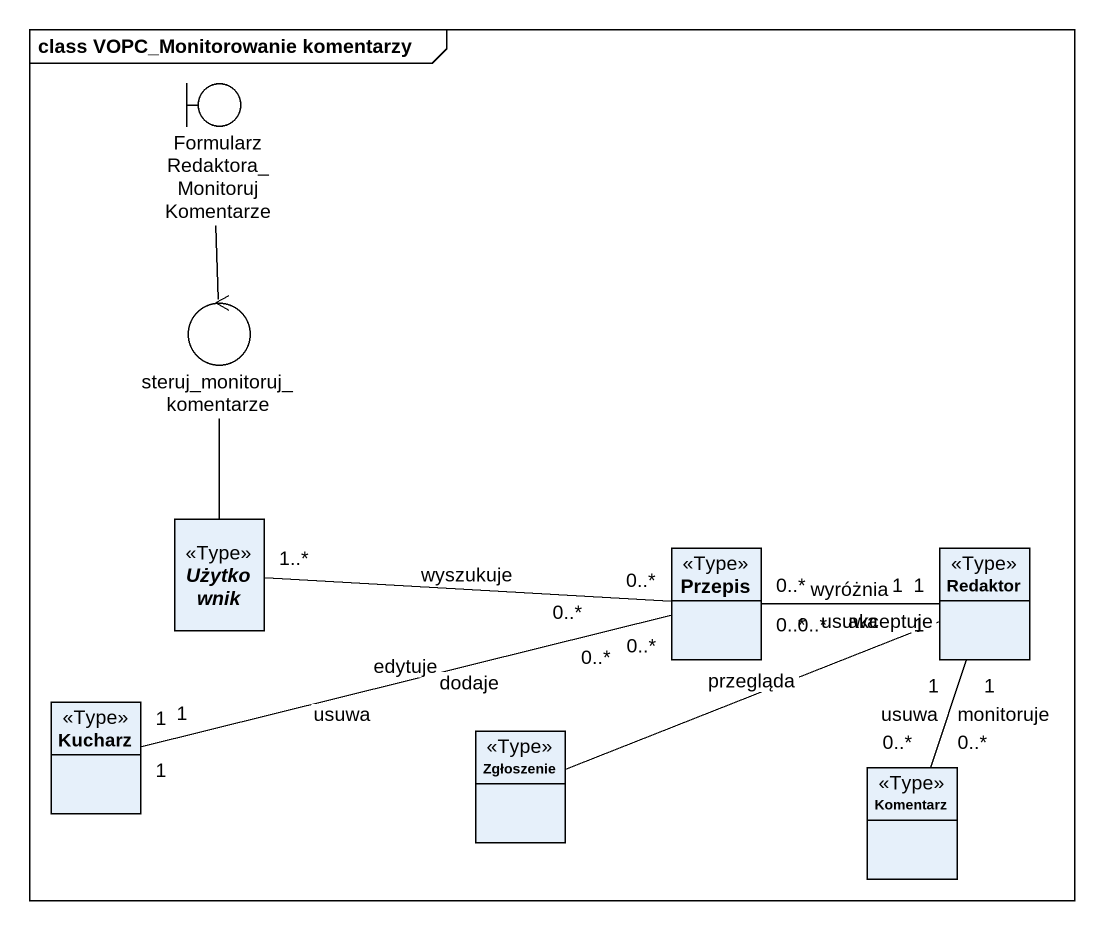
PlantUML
@startuml
mainframe class VOPC_Monitorowanie komentarzy
allowmixing
hide circle
hide empty members
boundary "FormularzRedaktora_MonitorujKomentarze" as FormularzRedaktora
control steruj_monitoruj_komentarze
abstract class Użytkownik <<Type>>
class Przepis <<Type>>
class Redaktor <<Type>>
class Kucharz <<Type>>
class Zgłoszenie <<Type>>
class Komentarz <<Type>>
FormularzRedaktora -- steruj_monitoruj_komentarze
steruj_monitoruj_komentarze -- Użytkownik
Użytkownik "1..*" -right- "0..*" Przepis : wyszukuje
Przepis "0..*" -right- "1" Redaktor : akceptuje
Redaktor "1" -left- "0..*" Przepis : wyróżnia
Redaktor "1" -left- "0..*" Przepis : usuwa
Redaktor -left- Zgłoszenie : przegląda
Redaktor "1" -- "0..*" Komentarz : monitoruje
Redaktor -- Komentarz
Redaktor "1" -- "0..*" Komentarz : usuwa
Kucharz "1" -right- "0..*" Przepis : usuwa
Kucharz "1" -right- "0..*" Przepis : dodaje
Kucharz "1" -right- "0..*" Przepis : edytuje
@enduml
